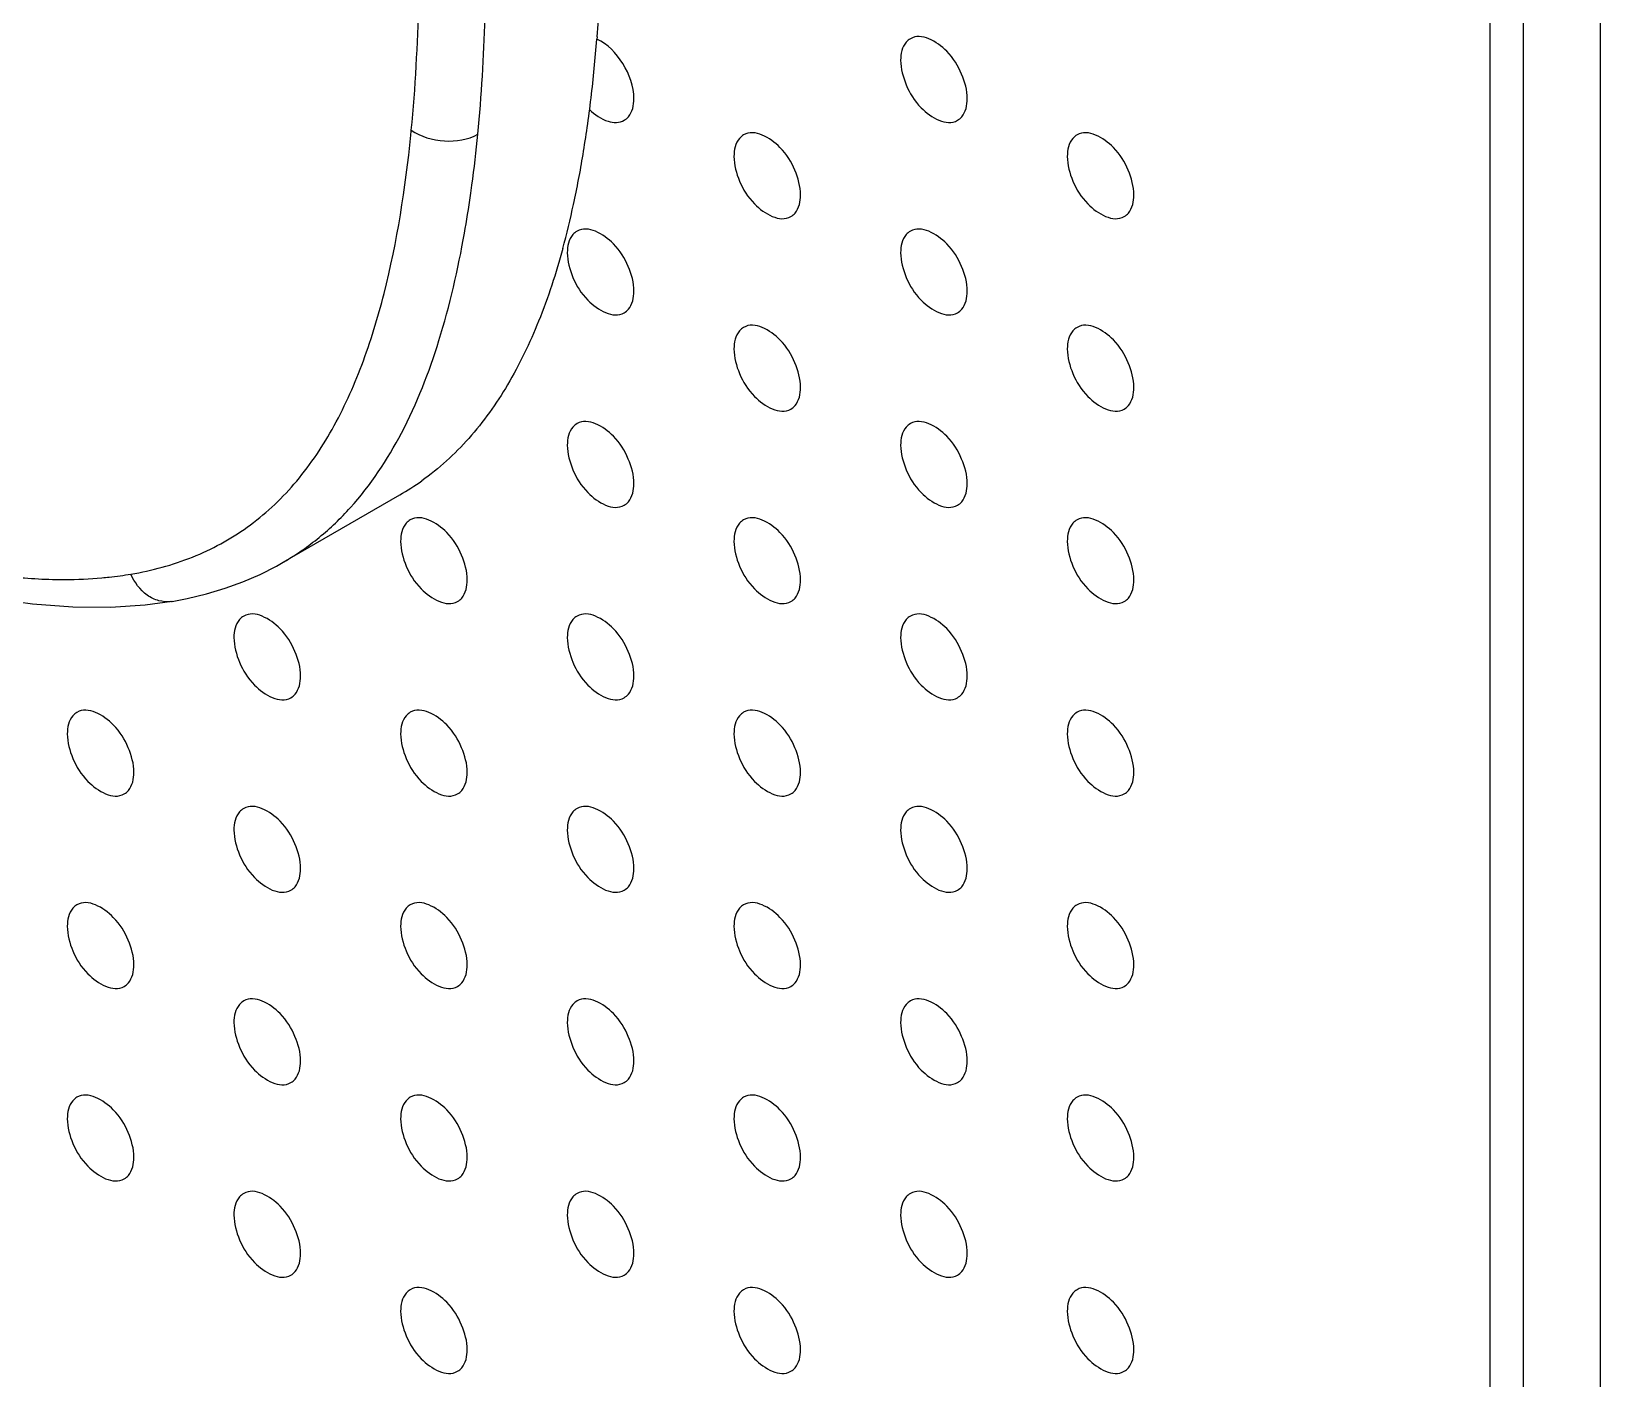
# Model space of a CAD drawing. Header units: millimetres. Extents: x 0 to 1189, y 0 to 841.
# Drawn here: x 742.55 to 775.84, y 321.71 to 350.29 of the extents above; entities that cross this region are included whole.
import ezdxf

# ---------------------------------------------------------------- set-up
doc = ezdxf.new("R2010")
doc.units = ezdxf.units.MM
doc.header["$LTSCALE"] = 65.395
doc.layers.get('0').update_dxf_attribs({"linetype": 'CONTINUOUS'})
doc.layers.add('AXIS', color=7, linetype='CONTINUOUS')
doc.layers.add('SURFACES', color=7, linetype='CONTINUOUS')

msp = doc.modelspace()

# ---------------------------------------------------------------- linework, layer by layer
at = {"color": 7, "linetype": 'Continuous'}
for p, q in [((773.5, 229.824), (773.5, 504.985)), ((754.552, 350.172), (754.548, 350.12)), ((754.552, 350.172), (754.548, 350.121)), ((747.893, 339.026), (750.368, 340.454)), ((744.231, 338.073), (744.965, 338.119)), ((744.965, 338.119), (745.537, 338.197)), ((745.537, 338.197), (745.537, 338.196))]:
    msp.add_line(p, q, dxfattribs=at)
at = {"color": 9, "linetype": 'Continuous'}
msp.add_line((747.894, 339.025), (747.912, 339.037), dxfattribs=at)
at = {"color": 7, "linetype": 'Continuous'}
for points in [[(737.398, 339.397), (738.548, 339.022), (739.642, 338.708), (740.68, 338.457), (741.658, 338.269), (742.576, 338.145), (743.434, 338.08), (744.231, 338.073)], [(745.537, 338.196), (745.855, 338.257), (746.264, 338.355), (746.659, 338.473), (747.039, 338.611), (747.403, 338.769), (747.75, 338.944), (747.894, 339.025)]]:
    msp.add_lwpolyline(points, dxfattribs=at)
for centre, radius, start, end in [((717.667, 353.022), 36.995, 355.581, 357.7994), ((721.993, 352.706), 32.657, 354.365, 355.4595), ((725.07, 352.397), 29.565, 351.9362, 354.3741), ((729.063, 351.849), 25.534, 350.5872, 351.8974), ((732.148, 351.333), 22.407, 347.8459, 350.5982), ((735.986, 350.522), 18.484, 344.8128, 347.7998), ((747.495, 345.431), 5.746, 299.9993, 305.5036)]:
    msp.add_arc(centre, radius, start, end, dxfattribs=at)
at = {"color": 9, "linetype": 'Continuous'}
for centre, radius, start, end in [((718.904, 351.288), 31.857, 354.2356, 354.4212), ((722.862, 350.935), 29.297, 352.3248, 354.4605), ((724.908, 350.664), 27.233, 351.8505, 352.3138), ((727.429, 350.29), 24.684, 350.0082, 351.8811), ((745.431, 338.817), 0.629, 277.3279, 279.6597)]:
    msp.add_arc(centre, radius, start, end, dxfattribs=at)
for points, knots in [([(750.611, 348.191), (750.699, 349.097), (750.8, 350.955), (750.747, 354.823), (750.416, 357.776), (750.026, 359.747)], [0, 0, 0, 0, 0.235393, 0.480481, 1, 1, 1, 1]), ([(752.022, 348.107), (752.101, 348.926), (752.2, 350.606), (752.192, 354.067), (751.958, 356.703), (751.684, 358.46)], [0, 0, 0, 0, 0.237858, 0.485932, 1, 1, 1, 1]), ([(744.663, 338.774), (745.108, 338.85), (745.979, 339.082), (747.17, 339.728), (748.177, 340.665), (748.981, 341.848), (749.601, 343.223), (750.233, 345.301), (750.487, 346.957), (750.601, 348.088)], [0, 0, 0, 0, 0.113375, 0.224341, 0.337086, 0.455424, 0.58121, 0.714513, 1, 1, 1, 1]), ([(750.611, 348.191), (750.813, 348.049), (751.304, 347.908), (751.813, 347.987), (752.021, 348.107)], [0, 0, 0, 0, 0.506803, 1, 1, 1, 1]), ([(747.912, 339.037), (748.174, 339.189), (748.675, 339.537), (749.578, 340.403), (750.499, 341.795), (751.272, 343.785), (751.603, 345.238), (751.739, 346.007)], [0, 0, 0, 0, 0.110744, 0.222283, 0.456208, 0.714349, 1, 1, 1, 1]), ([(742.203, 338.708), (742.27, 338.702), (742.535, 338.681), (742.8, 338.667), (742.999, 338.663)], [0, 0, 0, 0, 0.252421, 1, 1, 1, 1]), ([(742.999, 338.663), (743.088, 338.661), (743.437, 338.658), (743.787, 338.672), (744.047, 338.695)], [0, 0, 0, 0, 0.253495, 1, 1, 1, 1]), ([(744.047, 338.695), (744.099, 338.7), (744.305, 338.72), (744.51, 338.748), (744.663, 338.774)], [0, 0, 0, 0, 0.25197, 1, 1, 1, 1]), ([(745.511, 338.193), (745.427, 338.182), (745.246, 338.196), (744.913, 338.36), (744.736, 338.601), (744.663, 338.774)], [0, 0, 0, 0, 0.232936, 0.48422, 1, 1, 1, 1])]:
    msp.add_open_spline(points, degree=3, knots=knots, dxfattribs=at)
at = {"color": 7, "linetype": 'Continuous'}
msp.add_open_spline([(753.825, 345.679), (753.682, 345.158), (753.359, 344.164), (752.705, 342.798), (751.88, 341.636), (751.197, 341.013), (750.832, 340.753)], degree=3, knots=[0, 0, 0, 0, 0.276397, 0.53226, 0.771076, 1, 1, 1, 1], dxfattribs=at)
at = {"layer": 'AXIS', "color": 7, "linetype": 'Continuous'}
for points, knots in [([(762.405, 348.857), (762.405, 349.036), (762.299, 349.411), (761.986, 349.937), (761.432, 350.268), (761.197, 350.131)], [0, 0, 0, 0, 0.277753, 0.577543, 1, 1, 1, 1]), ([(755.334, 348.857), (755.334, 349.118), (755.149, 349.622), (754.778, 350.019), (754.548, 350.123)], [0, 0, 0, 0, 0.50787, 1, 1, 1, 1]), ([(761.197, 350.131), (761.164, 350.112), (761.03, 349.999), (760.991, 349.808), (760.991, 349.674)], [0, 0, 0, 0, 0.220867, 1, 1, 1, 1]), ([(760.991, 349.674), (760.991, 349.495), (761.097, 349.12), (761.409, 348.594), (761.963, 348.263), (762.198, 348.4)], [0, 0, 0, 0, 0.277753, 0.577543, 1, 1, 1, 1]), ([(754.393, 348.63), (754.503, 348.522), (754.723, 348.351), (755.028, 348.342), (755.127, 348.4)], [0, 0, 0, 0, 0.575221, 1, 1, 1, 1]), ([(755.127, 348.4), (755.16, 348.419), (755.295, 348.533), (755.334, 348.723), (755.334, 348.857)], [0, 0, 0, 0, 0.220867, 1, 1, 1, 1]), ([(762.198, 348.4), (762.231, 348.419), (762.366, 348.533), (762.405, 348.723), (762.405, 348.857)], [0, 0, 0, 0, 0.220867, 1, 1, 1, 1]), ([(758.869, 346.816), (758.869, 346.995), (758.763, 347.37), (758.45, 347.896), (757.897, 348.227), (757.661, 348.09)], [0, 0, 0, 0, 0.277753, 0.577543, 1, 1, 1, 1]), ([(765.94, 346.816), (765.94, 346.995), (765.834, 347.37), (765.522, 347.896), (764.968, 348.227), (764.733, 348.09)], [0, 0, 0, 0, 0.277753, 0.577543, 1, 1, 1, 1]), ([(757.661, 348.09), (757.629, 348.071), (757.494, 347.958), (757.455, 347.767), (757.455, 347.633)], [0, 0, 0, 0, 0.220867, 1, 1, 1, 1]), ([(764.733, 348.09), (764.7, 348.071), (764.565, 347.958), (764.526, 347.767), (764.526, 347.633)], [0, 0, 0, 0, 0.220867, 1, 1, 1, 1]), ([(757.455, 347.633), (757.455, 347.454), (757.561, 347.079), (757.874, 346.553), (758.428, 346.222), (758.663, 346.359)], [0, 0, 0, 0, 0.277753, 0.577543, 1, 1, 1, 1]), ([(764.526, 347.633), (764.526, 347.454), (764.632, 347.079), (764.945, 346.553), (765.499, 346.222), (765.734, 346.359)], [0, 0, 0, 0, 0.277753, 0.577543, 1, 1, 1, 1]), ([(758.663, 346.359), (758.696, 346.378), (758.83, 346.491), (758.869, 346.682), (758.869, 346.816)], [0, 0, 0, 0, 0.220867, 1, 1, 1, 1]), ([(765.734, 346.359), (765.767, 346.378), (765.901, 346.491), (765.94, 346.682), (765.94, 346.816)], [0, 0, 0, 0, 0.220867, 1, 1, 1, 1]), ([(754.126, 346.049), (754.093, 346.03), (753.959, 345.916), (753.92, 345.726), (753.92, 345.591)], [0, 0, 0, 0, 0.220867, 1, 1, 1, 1]), ([(755.334, 344.775), (755.334, 344.954), (755.228, 345.328), (754.915, 345.855), (754.361, 346.185), (754.126, 346.049)], [0, 0, 0, 0, 0.277753, 0.577543, 1, 1, 1, 1]), ([(761.197, 346.049), (761.164, 346.03), (761.03, 345.916), (760.991, 345.726), (760.991, 345.591)], [0, 0, 0, 0, 0.220867, 1, 1, 1, 1]), ([(762.405, 344.775), (762.405, 344.954), (762.299, 345.329), (761.986, 345.855), (761.432, 346.185), (761.197, 346.049)], [0, 0, 0, 0, 0.277753, 0.577543, 1, 1, 1, 1]), ([(753.92, 345.591), (753.92, 345.413), (754.026, 345.038), (754.338, 344.512), (754.892, 344.181), (755.127, 344.318)], [0, 0, 0, 0, 0.277753, 0.577543, 1, 1, 1, 1]), ([(760.991, 345.591), (760.991, 345.413), (761.097, 345.038), (761.409, 344.512), (761.963, 344.181), (762.198, 344.318)], [0, 0, 0, 0, 0.277753, 0.577543, 1, 1, 1, 1]), ([(755.127, 344.318), (755.16, 344.337), (755.295, 344.45), (755.334, 344.641), (755.334, 344.775)], [0, 0, 0, 0, 0.220867, 1, 1, 1, 1]), ([(762.198, 344.318), (762.231, 344.337), (762.366, 344.45), (762.405, 344.641), (762.405, 344.775)], [0, 0, 0, 0, 0.220867, 1, 1, 1, 1]), ([(757.661, 344.008), (757.629, 343.988), (757.494, 343.875), (757.455, 343.684), (757.455, 343.55)], [0, 0, 0, 0, 0.220867, 1, 1, 1, 1]), ([(758.869, 342.734), (758.869, 342.912), (758.763, 343.287), (758.45, 343.814), (757.897, 344.144), (757.661, 344.008)], [0, 0, 0, 0, 0.277753, 0.577543, 1, 1, 1, 1]), ([(764.733, 344.008), (764.7, 343.989), (764.565, 343.875), (764.526, 343.684), (764.526, 343.55)], [0, 0, 0, 0, 0.220867, 1, 1, 1, 1]), ([(765.94, 342.734), (765.94, 342.913), (765.834, 343.287), (765.522, 343.814), (764.968, 344.144), (764.733, 344.008)], [0, 0, 0, 0, 0.277753, 0.577543, 1, 1, 1, 1]), ([(757.455, 343.55), (757.455, 343.371), (757.561, 342.997), (757.874, 342.47), (758.428, 342.14), (758.663, 342.276)], [0, 0, 0, 0, 0.277753, 0.577543, 1, 1, 1, 1]), ([(764.526, 343.55), (764.526, 343.371), (764.632, 342.997), (764.945, 342.47), (765.499, 342.14), (765.734, 342.276)], [0, 0, 0, 0, 0.277753, 0.577543, 1, 1, 1, 1]), ([(758.663, 342.276), (758.696, 342.295), (758.83, 342.409), (758.869, 342.6), (758.869, 342.734)], [0, 0, 0, 0, 0.220867, 1, 1, 1, 1]), ([(765.734, 342.276), (765.767, 342.295), (765.901, 342.409), (765.94, 342.6), (765.94, 342.734)], [0, 0, 0, 0, 0.220867, 1, 1, 1, 1]), ([(754.126, 341.966), (754.093, 341.947), (753.959, 341.834), (753.92, 341.643), (753.92, 341.509)], [0, 0, 0, 0, 0.220867, 1, 1, 1, 1]), ([(755.334, 340.692), (755.334, 340.871), (755.228, 341.246), (754.915, 341.772), (754.361, 342.103), (754.126, 341.966)], [0, 0, 0, 0, 0.277753, 0.577543, 1, 1, 1, 1]), ([(761.197, 341.966), (761.164, 341.947), (761.03, 341.834), (760.991, 341.643), (760.991, 341.509)], [0, 0, 0, 0, 0.220867, 1, 1, 1, 1]), ([(762.405, 340.692), (762.405, 340.871), (762.299, 341.246), (761.986, 341.772), (761.432, 342.103), (761.197, 341.966)], [0, 0, 0, 0, 0.277753, 0.577543, 1, 1, 1, 1]), ([(753.92, 341.509), (753.92, 341.33), (754.026, 340.955), (754.338, 340.429), (754.892, 340.098), (755.127, 340.235)], [0, 0, 0, 0, 0.277753, 0.577543, 1, 1, 1, 1]), ([(760.991, 341.509), (760.991, 341.33), (761.097, 340.955), (761.409, 340.429), (761.963, 340.098), (762.198, 340.235)], [0, 0, 0, 0, 0.277753, 0.577543, 1, 1, 1, 1]), ([(755.127, 340.235), (755.16, 340.254), (755.295, 340.368), (755.334, 340.558), (755.334, 340.692)], [0, 0, 0, 0, 0.220867, 1, 1, 1, 1]), ([(762.198, 340.235), (762.231, 340.254), (762.366, 340.368), (762.405, 340.558), (762.405, 340.692)], [0, 0, 0, 0, 0.220867, 1, 1, 1, 1]), ([(750.59, 339.925), (750.558, 339.906), (750.423, 339.792), (750.384, 339.602), (750.384, 339.468)], [0, 0, 0, 0, 0.220867, 1, 1, 1, 1]), ([(751.798, 338.651), (751.798, 338.83), (751.692, 339.205), (751.379, 339.731), (750.826, 340.062), (750.59, 339.925)], [0, 0, 0, 0, 0.277753, 0.577543, 1, 1, 1, 1]), ([(757.661, 339.925), (757.629, 339.906), (757.494, 339.792), (757.455, 339.602), (757.455, 339.468)], [0, 0, 0, 0, 0.220867, 1, 1, 1, 1]), ([(758.869, 338.651), (758.869, 338.83), (758.763, 339.205), (758.45, 339.731), (757.897, 340.062), (757.661, 339.925)], [0, 0, 0, 0, 0.277753, 0.577543, 1, 1, 1, 1]), ([(764.733, 339.925), (764.7, 339.906), (764.565, 339.793), (764.526, 339.602), (764.526, 339.468)], [0, 0, 0, 0, 0.220867, 1, 1, 1, 1]), ([(765.94, 338.651), (765.94, 338.83), (765.834, 339.205), (765.522, 339.731), (764.968, 340.062), (764.733, 339.925)], [0, 0, 0, 0, 0.277753, 0.577543, 1, 1, 1, 1]), ([(750.384, 339.468), (750.384, 339.289), (750.49, 338.914), (750.803, 338.388), (751.357, 338.057), (751.592, 338.194)], [0, 0, 0, 0, 0.277753, 0.577543, 1, 1, 1, 1]), ([(757.455, 339.468), (757.455, 339.289), (757.561, 338.914), (757.874, 338.388), (758.428, 338.057), (758.663, 338.194)], [0, 0, 0, 0, 0.277753, 0.577543, 1, 1, 1, 1]), ([(764.526, 339.468), (764.526, 339.289), (764.632, 338.914), (764.945, 338.388), (765.499, 338.057), (765.734, 338.194)], [0, 0, 0, 0, 0.277753, 0.577543, 1, 1, 1, 1]), ([(751.592, 338.194), (751.625, 338.213), (751.759, 338.326), (751.798, 338.517), (751.798, 338.651)], [0, 0, 0, 0, 0.220867, 1, 1, 1, 1]), ([(758.663, 338.194), (758.696, 338.213), (758.83, 338.326), (758.869, 338.517), (758.869, 338.651)], [0, 0, 0, 0, 0.220867, 1, 1, 1, 1]), ([(765.734, 338.194), (765.767, 338.213), (765.901, 338.326), (765.94, 338.517), (765.94, 338.651)], [0, 0, 0, 0, 0.220867, 1, 1, 1, 1]), ([(747.055, 337.884), (747.022, 337.865), (746.888, 337.751), (746.848, 337.56), (746.848, 337.426)], [0, 0, 0, 0, 0.220867, 1, 1, 1, 1]), ([(748.263, 336.61), (748.263, 336.789), (748.156, 337.163), (747.844, 337.69), (747.29, 338.02), (747.055, 337.884)], [0, 0, 0, 0, 0.277753, 0.577543, 1, 1, 1, 1]), ([(754.126, 337.884), (754.093, 337.865), (753.959, 337.751), (753.92, 337.561), (753.92, 337.426)], [0, 0, 0, 0, 0.220867, 1, 1, 1, 1]), ([(755.334, 336.61), (755.334, 336.789), (755.228, 337.163), (754.915, 337.69), (754.361, 338.02), (754.126, 337.884)], [0, 0, 0, 0, 0.277753, 0.577543, 1, 1, 1, 1]), ([(761.197, 337.884), (761.164, 337.865), (761.03, 337.751), (760.991, 337.561), (760.991, 337.426)], [0, 0, 0, 0, 0.220867, 1, 1, 1, 1]), ([(762.405, 336.61), (762.405, 336.789), (762.299, 337.164), (761.986, 337.69), (761.432, 338.02), (761.197, 337.884)], [0, 0, 0, 0, 0.277753, 0.577543, 1, 1, 1, 1]), ([(746.848, 337.426), (746.848, 337.248), (746.955, 336.873), (747.267, 336.346), (747.821, 336.016), (748.056, 336.152)], [0, 0, 0, 0, 0.277753, 0.577543, 1, 1, 1, 1]), ([(753.92, 337.426), (753.92, 337.248), (754.026, 336.873), (754.338, 336.347), (754.892, 336.016), (755.127, 336.153)], [0, 0, 0, 0, 0.277753, 0.577543, 1, 1, 1, 1]), ([(760.991, 337.426), (760.991, 337.248), (761.097, 336.873), (761.409, 336.347), (761.963, 336.016), (762.198, 336.153)], [0, 0, 0, 0, 0.277753, 0.577543, 1, 1, 1, 1]), ([(748.056, 336.152), (748.089, 336.172), (748.224, 336.285), (748.263, 336.476), (748.263, 336.61)], [0, 0, 0, 0, 0.220867, 1, 1, 1, 1]), ([(755.127, 336.153), (755.16, 336.172), (755.295, 336.285), (755.334, 336.476), (755.334, 336.61)], [0, 0, 0, 0, 0.220867, 1, 1, 1, 1]), ([(762.198, 336.153), (762.231, 336.172), (762.366, 336.285), (762.405, 336.476), (762.405, 336.61)], [0, 0, 0, 0, 0.220867, 1, 1, 1, 1]), ([(744.727, 334.569), (744.727, 334.747), (744.621, 335.122), (744.308, 335.648), (743.754, 335.979), (743.519, 335.842)], [0, 0, 0, 0, 0.277753, 0.577543, 1, 1, 1, 1]), ([(751.798, 334.569), (751.798, 334.747), (751.692, 335.122), (751.379, 335.649), (750.826, 335.979), (750.59, 335.843)], [0, 0, 0, 0, 0.277753, 0.577543, 1, 1, 1, 1]), ([(758.869, 334.569), (758.869, 334.747), (758.763, 335.122), (758.45, 335.649), (757.897, 335.979), (757.661, 335.843)], [0, 0, 0, 0, 0.277753, 0.577543, 1, 1, 1, 1]), ([(765.94, 334.569), (765.94, 334.748), (765.834, 335.122), (765.522, 335.649), (764.968, 335.979), (764.733, 335.843)], [0, 0, 0, 0, 0.277753, 0.577543, 1, 1, 1, 1]), ([(743.519, 335.842), (743.486, 335.823), (743.352, 335.71), (743.313, 335.519), (743.313, 335.385)], [0, 0, 0, 0, 0.220867, 1, 1, 1, 1]), ([(750.59, 335.843), (750.558, 335.823), (750.423, 335.71), (750.384, 335.519), (750.384, 335.385)], [0, 0, 0, 0, 0.220867, 1, 1, 1, 1]), ([(757.661, 335.843), (757.629, 335.823), (757.494, 335.71), (757.455, 335.519), (757.455, 335.385)], [0, 0, 0, 0, 0.220867, 1, 1, 1, 1]), ([(764.733, 335.843), (764.7, 335.824), (764.565, 335.71), (764.526, 335.519), (764.526, 335.385)], [0, 0, 0, 0, 0.220867, 1, 1, 1, 1]), ([(743.313, 335.385), (743.313, 335.206), (743.419, 334.832), (743.732, 334.305), (744.286, 333.975), (744.521, 334.111)], [0, 0, 0, 0, 0.277753, 0.577543, 1, 1, 1, 1]), ([(750.384, 335.385), (750.384, 335.206), (750.49, 334.832), (750.803, 334.305), (751.357, 333.975), (751.592, 334.111)], [0, 0, 0, 0, 0.277753, 0.577543, 1, 1, 1, 1]), ([(757.455, 335.385), (757.455, 335.206), (757.561, 334.832), (757.874, 334.305), (758.428, 333.975), (758.663, 334.111)], [0, 0, 0, 0, 0.277753, 0.577543, 1, 1, 1, 1]), ([(764.526, 335.385), (764.526, 335.206), (764.632, 334.832), (764.945, 334.305), (765.499, 333.975), (765.734, 334.111)], [0, 0, 0, 0, 0.277753, 0.577543, 1, 1, 1, 1]), ([(744.521, 334.111), (744.554, 334.13), (744.688, 334.244), (744.727, 334.434), (744.727, 334.569)], [0, 0, 0, 0, 0.220867, 1, 1, 1, 1]), ([(751.592, 334.111), (751.625, 334.13), (751.759, 334.244), (751.798, 334.435), (751.798, 334.569)], [0, 0, 0, 0, 0.220867, 1, 1, 1, 1]), ([(758.663, 334.111), (758.696, 334.13), (758.83, 334.244), (758.869, 334.435), (758.869, 334.569)], [0, 0, 0, 0, 0.220867, 1, 1, 1, 1]), ([(765.734, 334.111), (765.767, 334.13), (765.901, 334.244), (765.94, 334.435), (765.94, 334.569)], [0, 0, 0, 0, 0.220867, 1, 1, 1, 1]), ([(748.263, 332.527), (748.263, 332.706), (748.156, 333.081), (747.844, 333.607), (747.29, 333.938), (747.055, 333.801)], [0, 0, 0, 0, 0.277753, 0.577543, 1, 1, 1, 1]), ([(755.334, 332.527), (755.334, 332.706), (755.228, 333.081), (754.915, 333.607), (754.361, 333.938), (754.126, 333.801)], [0, 0, 0, 0, 0.277753, 0.577543, 1, 1, 1, 1]), ([(762.405, 332.527), (762.405, 332.706), (762.299, 333.081), (761.986, 333.607), (761.432, 333.938), (761.197, 333.801)], [0, 0, 0, 0, 0.277753, 0.577543, 1, 1, 1, 1]), ([(747.055, 333.801), (747.022, 333.782), (746.888, 333.669), (746.848, 333.478), (746.848, 333.344)], [0, 0, 0, 0, 0.220867, 1, 1, 1, 1]), ([(754.126, 333.801), (754.093, 333.782), (753.959, 333.669), (753.92, 333.478), (753.92, 333.344)], [0, 0, 0, 0, 0.220867, 1, 1, 1, 1]), ([(761.197, 333.801), (761.164, 333.782), (761.03, 333.669), (760.991, 333.478), (760.991, 333.344)], [0, 0, 0, 0, 0.220867, 1, 1, 1, 1]), ([(746.848, 333.344), (746.848, 333.165), (746.955, 332.79), (747.267, 332.264), (747.821, 331.933), (748.056, 332.07)], [0, 0, 0, 0, 0.277753, 0.577543, 1, 1, 1, 1]), ([(753.92, 333.344), (753.92, 333.165), (754.026, 332.79), (754.338, 332.264), (754.892, 331.933), (755.127, 332.07)], [0, 0, 0, 0, 0.277753, 0.577543, 1, 1, 1, 1]), ([(760.991, 333.344), (760.991, 333.165), (761.097, 332.79), (761.409, 332.264), (761.963, 331.933), (762.198, 332.07)], [0, 0, 0, 0, 0.277753, 0.577543, 1, 1, 1, 1]), ([(748.056, 332.07), (748.089, 332.089), (748.224, 332.203), (748.263, 332.393), (748.263, 332.527)], [0, 0, 0, 0, 0.220867, 1, 1, 1, 1]), ([(755.127, 332.07), (755.16, 332.089), (755.295, 332.203), (755.334, 332.393), (755.334, 332.527)], [0, 0, 0, 0, 0.220867, 1, 1, 1, 1]), ([(762.198, 332.07), (762.231, 332.089), (762.366, 332.203), (762.405, 332.393), (762.405, 332.527)], [0, 0, 0, 0, 0.220867, 1, 1, 1, 1]), ([(744.727, 330.486), (744.727, 330.665), (744.621, 331.04), (744.308, 331.566), (743.754, 331.897), (743.519, 331.76)], [0, 0, 0, 0, 0.277753, 0.577543, 1, 1, 1, 1]), ([(751.798, 330.486), (751.798, 330.665), (751.692, 331.04), (751.379, 331.566), (750.826, 331.897), (750.59, 331.76)], [0, 0, 0, 0, 0.277753, 0.577543, 1, 1, 1, 1]), ([(758.869, 330.486), (758.869, 330.665), (758.763, 331.04), (758.45, 331.566), (757.897, 331.897), (757.661, 331.76)], [0, 0, 0, 0, 0.277753, 0.577543, 1, 1, 1, 1]), ([(765.94, 330.486), (765.94, 330.665), (765.834, 331.04), (765.522, 331.566), (764.968, 331.897), (764.733, 331.76)], [0, 0, 0, 0, 0.277753, 0.577543, 1, 1, 1, 1]), ([(743.519, 331.76), (743.486, 331.741), (743.352, 331.627), (743.313, 331.437), (743.313, 331.303)], [0, 0, 0, 0, 0.220867, 1, 1, 1, 1]), ([(750.59, 331.76), (750.558, 331.741), (750.423, 331.627), (750.384, 331.437), (750.384, 331.303)], [0, 0, 0, 0, 0.220867, 1, 1, 1, 1]), ([(757.661, 331.76), (757.629, 331.741), (757.494, 331.627), (757.455, 331.437), (757.455, 331.303)], [0, 0, 0, 0, 0.220867, 1, 1, 1, 1]), ([(764.733, 331.76), (764.7, 331.741), (764.565, 331.628), (764.526, 331.437), (764.526, 331.303)], [0, 0, 0, 0, 0.220867, 1, 1, 1, 1]), ([(743.313, 331.303), (743.313, 331.124), (743.419, 330.749), (743.732, 330.223), (744.286, 329.892), (744.521, 330.029)], [0, 0, 0, 0, 0.277753, 0.577543, 1, 1, 1, 1]), ([(750.384, 331.303), (750.384, 331.124), (750.49, 330.749), (750.803, 330.223), (751.357, 329.892), (751.592, 330.029)], [0, 0, 0, 0, 0.277753, 0.577543, 1, 1, 1, 1]), ([(757.455, 331.303), (757.455, 331.124), (757.561, 330.749), (757.874, 330.223), (758.428, 329.892), (758.663, 330.029)], [0, 0, 0, 0, 0.277753, 0.577543, 1, 1, 1, 1]), ([(764.526, 331.303), (764.526, 331.124), (764.632, 330.749), (764.945, 330.223), (765.499, 329.892), (765.734, 330.029)], [0, 0, 0, 0, 0.277753, 0.577543, 1, 1, 1, 1]), ([(744.521, 330.029), (744.554, 330.048), (744.688, 330.161), (744.727, 330.352), (744.727, 330.486)], [0, 0, 0, 0, 0.220867, 1, 1, 1, 1]), ([(751.592, 330.029), (751.625, 330.048), (751.759, 330.161), (751.798, 330.352), (751.798, 330.486)], [0, 0, 0, 0, 0.220867, 1, 1, 1, 1]), ([(758.663, 330.029), (758.696, 330.048), (758.83, 330.161), (758.869, 330.352), (758.869, 330.486)], [0, 0, 0, 0, 0.220867, 1, 1, 1, 1]), ([(765.734, 330.029), (765.767, 330.048), (765.901, 330.161), (765.94, 330.352), (765.94, 330.486)], [0, 0, 0, 0, 0.220867, 1, 1, 1, 1]), ([(747.055, 329.719), (747.022, 329.7), (746.888, 329.586), (746.848, 329.395), (746.848, 329.261)], [0, 0, 0, 0, 0.220867, 1, 1, 1, 1]), ([(748.263, 328.445), (748.263, 328.624), (748.156, 328.998), (747.844, 329.525), (747.29, 329.855), (747.055, 329.719)], [0, 0, 0, 0, 0.277753, 0.577543, 1, 1, 1, 1]), ([(754.126, 329.719), (754.093, 329.7), (753.959, 329.586), (753.92, 329.396), (753.92, 329.261)], [0, 0, 0, 0, 0.220867, 1, 1, 1, 1]), ([(755.334, 328.445), (755.334, 328.624), (755.228, 328.998), (754.915, 329.525), (754.361, 329.855), (754.126, 329.719)], [0, 0, 0, 0, 0.277753, 0.577543, 1, 1, 1, 1]), ([(761.197, 329.719), (761.164, 329.7), (761.03, 329.586), (760.991, 329.396), (760.991, 329.261)], [0, 0, 0, 0, 0.220867, 1, 1, 1, 1]), ([(762.405, 328.445), (762.405, 328.624), (762.299, 328.999), (761.986, 329.525), (761.432, 329.855), (761.197, 329.719)], [0, 0, 0, 0, 0.277753, 0.577543, 1, 1, 1, 1]), ([(746.848, 329.261), (746.848, 329.083), (746.955, 328.708), (747.267, 328.181), (747.821, 327.851), (748.056, 327.987)], [0, 0, 0, 0, 0.277753, 0.577543, 1, 1, 1, 1]), ([(753.92, 329.261), (753.92, 329.083), (754.026, 328.708), (754.338, 328.181), (754.892, 327.851), (755.127, 327.988)], [0, 0, 0, 0, 0.277753, 0.577543, 1, 1, 1, 1]), ([(760.991, 329.261), (760.991, 329.083), (761.097, 328.708), (761.409, 328.182), (761.963, 327.851), (762.198, 327.988)], [0, 0, 0, 0, 0.277753, 0.577543, 1, 1, 1, 1]), ([(748.056, 327.987), (748.089, 328.007), (748.224, 328.12), (748.263, 328.311), (748.263, 328.445)], [0, 0, 0, 0, 0.220867, 1, 1, 1, 1]), ([(755.127, 327.988), (755.16, 328.007), (755.295, 328.12), (755.334, 328.311), (755.334, 328.445)], [0, 0, 0, 0, 0.220867, 1, 1, 1, 1]), ([(762.198, 327.988), (762.231, 328.007), (762.366, 328.12), (762.405, 328.311), (762.405, 328.445)], [0, 0, 0, 0, 0.220867, 1, 1, 1, 1]), ([(743.519, 327.677), (743.486, 327.658), (743.352, 327.545), (743.313, 327.354), (743.313, 327.22)], [0, 0, 0, 0, 0.220867, 1, 1, 1, 1]), ([(744.727, 326.404), (744.727, 326.582), (744.621, 326.957), (744.308, 327.483), (743.754, 327.814), (743.519, 327.677)], [0, 0, 0, 0, 0.277753, 0.577543, 1, 1, 1, 1]), ([(750.59, 327.677), (750.558, 327.658), (750.423, 327.545), (750.384, 327.354), (750.384, 327.22)], [0, 0, 0, 0, 0.220867, 1, 1, 1, 1]), ([(751.798, 326.404), (751.798, 326.582), (751.692, 326.957), (751.379, 327.484), (750.826, 327.814), (750.59, 327.677)], [0, 0, 0, 0, 0.277753, 0.577543, 1, 1, 1, 1]), ([(757.661, 327.678), (757.629, 327.658), (757.494, 327.545), (757.455, 327.354), (757.455, 327.22)], [0, 0, 0, 0, 0.220867, 1, 1, 1, 1]), ([(758.869, 326.404), (758.869, 326.582), (758.763, 326.957), (758.45, 327.484), (757.897, 327.814), (757.661, 327.678)], [0, 0, 0, 0, 0.277753, 0.577543, 1, 1, 1, 1]), ([(764.733, 327.678), (764.7, 327.659), (764.565, 327.545), (764.526, 327.354), (764.526, 327.22)], [0, 0, 0, 0, 0.220867, 1, 1, 1, 1]), ([(765.94, 326.404), (765.94, 326.583), (765.834, 326.957), (765.522, 327.484), (764.968, 327.814), (764.733, 327.678)], [0, 0, 0, 0, 0.277753, 0.577543, 1, 1, 1, 1]), ([(743.313, 327.22), (743.313, 327.041), (743.419, 326.667), (743.732, 326.14), (744.286, 325.81), (744.521, 325.946)], [0, 0, 0, 0, 0.277753, 0.577543, 1, 1, 1, 1]), ([(750.384, 327.22), (750.384, 327.041), (750.49, 326.667), (750.803, 326.14), (751.357, 325.81), (751.592, 325.946)], [0, 0, 0, 0, 0.277753, 0.577543, 1, 1, 1, 1]), ([(757.455, 327.22), (757.455, 327.041), (757.561, 326.667), (757.874, 326.14), (758.428, 325.81), (758.663, 325.946)], [0, 0, 0, 0, 0.277753, 0.577543, 1, 1, 1, 1]), ([(764.526, 327.22), (764.526, 327.041), (764.632, 326.667), (764.945, 326.14), (765.499, 325.81), (765.734, 325.946)], [0, 0, 0, 0, 0.277753, 0.577543, 1, 1, 1, 1]), ([(744.521, 325.946), (744.554, 325.965), (744.688, 326.079), (744.727, 326.269), (744.727, 326.404)], [0, 0, 0, 0, 0.220867, 1, 1, 1, 1]), ([(751.592, 325.946), (751.625, 325.965), (751.759, 326.079), (751.798, 326.27), (751.798, 326.404)], [0, 0, 0, 0, 0.220867, 1, 1, 1, 1]), ([(758.663, 325.946), (758.696, 325.965), (758.83, 326.079), (758.869, 326.27), (758.869, 326.404)], [0, 0, 0, 0, 0.220867, 1, 1, 1, 1]), ([(765.734, 325.946), (765.767, 325.965), (765.901, 326.079), (765.94, 326.27), (765.94, 326.404)], [0, 0, 0, 0, 0.220867, 1, 1, 1, 1]), ([(747.055, 325.636), (747.022, 325.617), (746.888, 325.504), (746.848, 325.313), (746.848, 325.179)], [0, 0, 0, 0, 0.220867, 1, 1, 1, 1]), ([(748.263, 324.362), (748.263, 324.541), (748.156, 324.916), (747.844, 325.442), (747.29, 325.773), (747.055, 325.636)], [0, 0, 0, 0, 0.277753, 0.577543, 1, 1, 1, 1]), ([(754.126, 325.636), (754.093, 325.617), (753.959, 325.504), (753.92, 325.313), (753.92, 325.179)], [0, 0, 0, 0, 0.220867, 1, 1, 1, 1]), ([(755.334, 324.362), (755.334, 324.541), (755.228, 324.916), (754.915, 325.442), (754.361, 325.773), (754.126, 325.636)], [0, 0, 0, 0, 0.277753, 0.577543, 1, 1, 1, 1]), ([(761.197, 325.636), (761.164, 325.617), (761.03, 325.504), (760.991, 325.313), (760.991, 325.179)], [0, 0, 0, 0, 0.220867, 1, 1, 1, 1]), ([(762.405, 324.362), (762.405, 324.541), (762.299, 324.916), (761.986, 325.442), (761.432, 325.773), (761.197, 325.636)], [0, 0, 0, 0, 0.277753, 0.577543, 1, 1, 1, 1]), ([(746.848, 325.179), (746.848, 325), (746.955, 324.625), (747.267, 324.099), (747.821, 323.768), (748.056, 323.905)], [0, 0, 0, 0, 0.277753, 0.577543, 1, 1, 1, 1]), ([(753.92, 325.179), (753.92, 325), (754.026, 324.625), (754.338, 324.099), (754.892, 323.768), (755.127, 323.905)], [0, 0, 0, 0, 0.277753, 0.577543, 1, 1, 1, 1]), ([(760.991, 325.179), (760.991, 325), (761.097, 324.625), (761.409, 324.099), (761.963, 323.768), (762.198, 323.905)], [0, 0, 0, 0, 0.277753, 0.577543, 1, 1, 1, 1]), ([(748.056, 323.905), (748.089, 323.924), (748.224, 324.038), (748.263, 324.228), (748.263, 324.362)], [0, 0, 0, 0, 0.220867, 1, 1, 1, 1]), ([(755.127, 323.905), (755.16, 323.924), (755.295, 324.038), (755.334, 324.228), (755.334, 324.362)], [0, 0, 0, 0, 0.220867, 1, 1, 1, 1]), ([(762.198, 323.905), (762.231, 323.924), (762.366, 324.038), (762.405, 324.228), (762.405, 324.362)], [0, 0, 0, 0, 0.220867, 1, 1, 1, 1]), ([(750.59, 323.595), (750.558, 323.576), (750.423, 323.462), (750.384, 323.272), (750.384, 323.138)], [0, 0, 0, 0, 0.220867, 1, 1, 1, 1]), ([(751.798, 322.321), (751.798, 322.5), (751.692, 322.875), (751.379, 323.401), (750.826, 323.732), (750.59, 323.595)], [0, 0, 0, 0, 0.277753, 0.577543, 1, 1, 1, 1]), ([(757.661, 323.595), (757.629, 323.576), (757.494, 323.462), (757.455, 323.272), (757.455, 323.138)], [0, 0, 0, 0, 0.220867, 1, 1, 1, 1]), ([(758.869, 322.321), (758.869, 322.5), (758.763, 322.875), (758.45, 323.401), (757.897, 323.732), (757.661, 323.595)], [0, 0, 0, 0, 0.277753, 0.577543, 1, 1, 1, 1]), ([(764.733, 323.595), (764.7, 323.576), (764.565, 323.463), (764.526, 323.272), (764.526, 323.138)], [0, 0, 0, 0, 0.220867, 1, 1, 1, 1]), ([(765.94, 322.321), (765.94, 322.5), (765.834, 322.875), (765.522, 323.401), (764.968, 323.732), (764.733, 323.595)], [0, 0, 0, 0, 0.277753, 0.577543, 1, 1, 1, 1]), ([(750.384, 323.138), (750.384, 322.959), (750.49, 322.584), (750.803, 322.058), (751.357, 321.727), (751.592, 321.864)], [0, 0, 0, 0, 0.277753, 0.577543, 1, 1, 1, 1]), ([(757.455, 323.138), (757.455, 322.959), (757.561, 322.584), (757.874, 322.058), (758.428, 321.727), (758.663, 321.864)], [0, 0, 0, 0, 0.277753, 0.577543, 1, 1, 1, 1]), ([(764.526, 323.138), (764.526, 322.959), (764.632, 322.584), (764.945, 322.058), (765.499, 321.727), (765.734, 321.864)], [0, 0, 0, 0, 0.277753, 0.577543, 1, 1, 1, 1]), ([(751.592, 321.864), (751.625, 321.883), (751.759, 321.996), (751.798, 322.187), (751.798, 322.321)], [0, 0, 0, 0, 0.220867, 1, 1, 1, 1]), ([(758.663, 321.864), (758.696, 321.883), (758.83, 321.996), (758.869, 322.187), (758.869, 322.321)], [0, 0, 0, 0, 0.220867, 1, 1, 1, 1]), ([(765.734, 321.864), (765.767, 321.883), (765.901, 321.996), (765.94, 322.187), (765.94, 322.321)], [0, 0, 0, 0, 0.220867, 1, 1, 1, 1])]:
    msp.add_open_spline(points, degree=3, knots=knots, dxfattribs=at)
at = {"layer": 'SURFACES', "color": 7, "linetype": 'Continuous'}
for p, q in [((775.84, 226.84), (775.84, 507.717)), ((774.207, 227.783), (774.207, 505.393))]:
    msp.add_line(p, q, dxfattribs=at)

doc.saveas('drawing.dxf')
